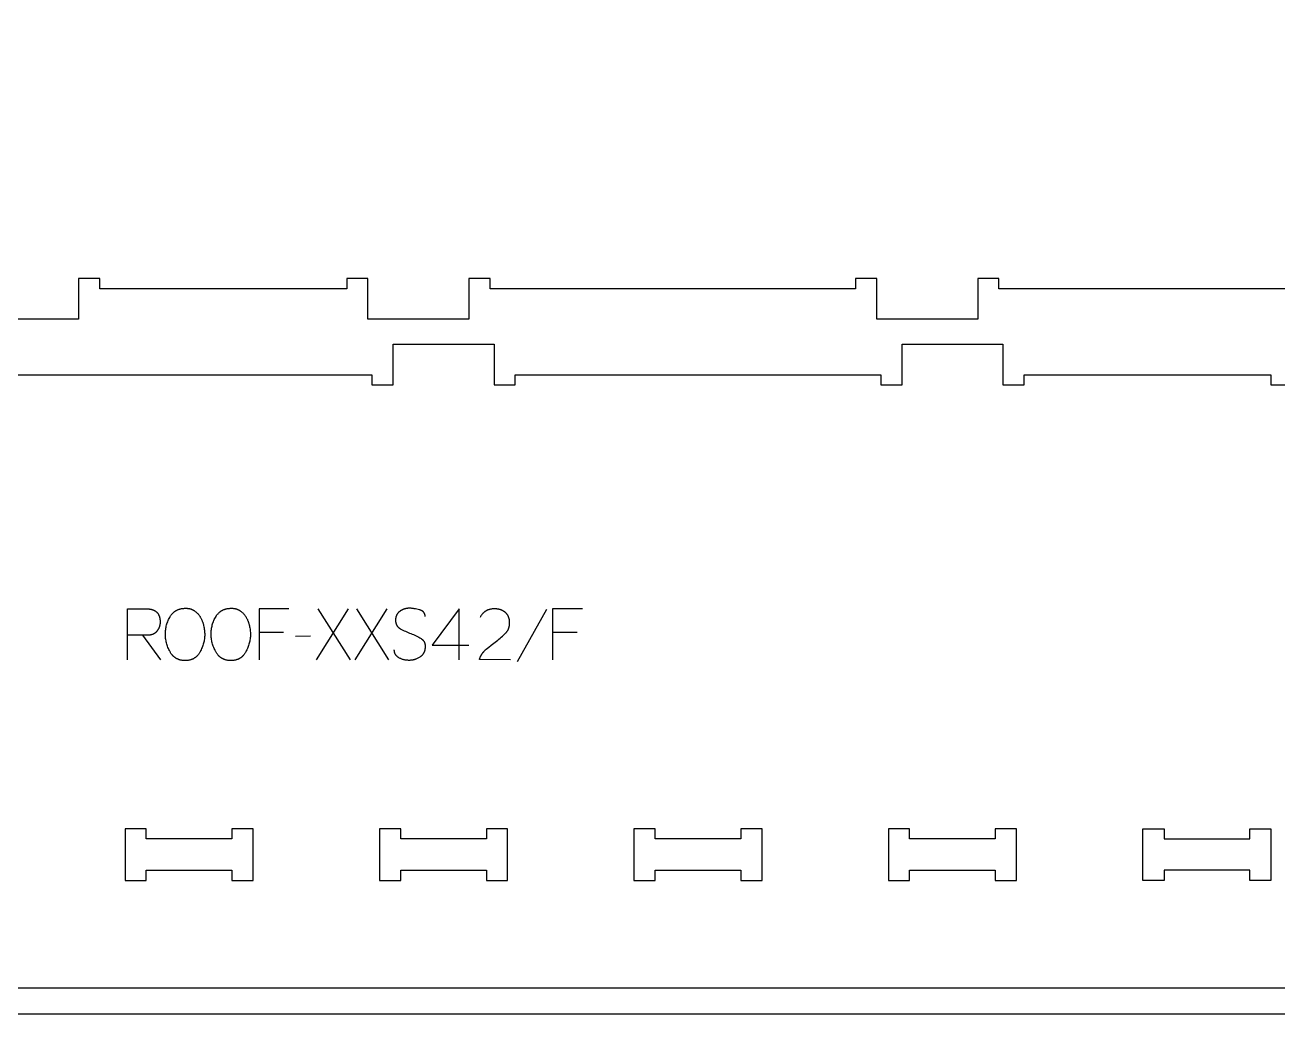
# Model space of a CAD drawing. Extents: x -20252 to -17068, y -84343 to -75479.
# Drawn here: x -19437 to -18698, y -78723 to -78140 of the extents above; entities that cross this region are included whole.
import ezdxf

# ---------------------------------------------------------------- set-up
doc = ezdxf.new("R2010")
doc.units = 0
for name, color, linetype in [('0_SHEET_SPRUCEPLY_2440X122', 1, 'CONTINUOUS'), ('1_ANYTOOL_1MMDEEP_LABELS_S', 2, 'CONTINUOUS'), ('3_ANYTOOL_CUTTHROUGH_INSID', 4, 'CONTINUOUS'), ('4_ANYTOOL_CUTTHROUGH_OUTSI', 5, 'CONTINUOUS')]:
    doc.layers.add(name, color=color, linetype=linetype)

msp = doc.modelspace()

# ---------------------------------------------------------------- linework, layer by layer
at = {"layer": '0_SHEET_SPRUCEPLY_2440X122'}
msp.add_lwpolyline([(-19879.92, -77502.96), (-19879.92, -78722.96), (-17439.92, -78722.96), (-17439.92, -77502.96)], close=True, dxfattribs=at)
at = {"layer": '1_ANYTOOL_1MMDEEP_LABELS_S'}
for points in [[(-19376.26, -78514.29), (-19376.26, -78484.29), (-19364.9, -78484.29), (-19364.41, -78484.29), (-19363.93, -78484.32), (-19363.7, -78484.33), (-19363.48, -78484.35), (-19363.25, -78484.38), (-19363.03, -78484.41), (-19362.82, -78484.44), (-19362.6, -78484.48), (-19362.4, -78484.52), (-19362.19, -78484.56), (-19361.99, -78484.61), (-19361.79, -78484.66), (-19361.6, -78484.72), (-19361.41, -78484.78), (-19361.23, -78484.84), (-19361.05, -78484.91), (-19360.87, -78484.98), (-19360.7, -78485.05), (-19360.53, -78485.13), (-19360.36, -78485.21), (-19360.2, -78485.3), (-19360.04, -78485.39), (-19359.89, -78485.48), (-19359.74, -78485.58), (-19359.59, -78485.68), (-19359.45, -78485.79), (-19359.31, -78485.9), (-19359.18, -78486.01), (-19359.05, -78486.13), (-19358.92, -78486.25), (-19358.8, -78486.37), (-19358.68, -78486.5), (-19358.57, -78486.63), (-19358.45, -78486.77), (-19358.35, -78486.91), (-19358.24, -78487.05), (-19358.14, -78487.2), (-19358.05, -78487.35), (-19357.96, -78487.5), (-19357.87, -78487.66), (-19357.79, -78487.83), (-19357.71, -78487.99), (-19357.63, -78488.16), (-19357.56, -78488.34), (-19357.49, -78488.52), (-19357.43, -78488.7), (-19357.37, -78488.88), (-19357.31, -78489.07), (-19357.26, -78489.27), (-19357.21, -78489.46), (-19357.16, -78489.66), (-19357.12, -78489.87), (-19357.09, -78490.08), (-19357.05, -78490.29), (-19357.02, -78490.51), (-19357, -78490.73), (-19356.98, -78490.95), (-19356.96, -78491.18), (-19356.94, -78491.65), (-19356.93, -78492.13), (-19356.93, -78492.31), (-19356.94, -78492.48), (-19356.94, -78492.66), (-19356.96, -78492.83), (-19356.97, -78493), (-19356.99, -78493.17), (-19357.01, -78493.34), (-19357.04, -78493.51), (-19357.07, -78493.68), (-19357.1, -78493.85), (-19357.14, -78494.02), (-19357.18, -78494.18), (-19357.22, -78494.35), (-19357.27, -78494.51), (-19357.32, -78494.68), (-19357.37, -78494.84), (-19357.43, -78495), (-19357.49, -78495.16), (-19357.56, -78495.32), (-19357.62, -78495.48), (-19357.69, -78495.64), (-19357.77, -78495.8), (-19357.85, -78495.95), (-19357.93, -78496.11), (-19358.01, -78496.26), (-19358.1, -78496.41), (-19358.19, -78496.57), (-19358.29, -78496.72), (-19358.39, -78496.87), (-19358.49, -78497.02), (-19358.6, -78497.17), (-19358.71, -78497.31), (-19358.82, -78497.46), (-19358.93, -78497.6), (-19359.05, -78497.74), (-19359.17, -78497.87), (-19359.29, -78498), (-19359.42, -78498.12), (-19359.54, -78498.24), (-19359.67, -78498.35), (-19359.8, -78498.46), (-19359.94, -78498.57), (-19360.07, -78498.67), (-19360.21, -78498.76), (-19360.35, -78498.85), (-19360.5, -78498.94), (-19360.64, -78499.03), (-19360.79, -78499.1), (-19360.94, -78499.18), (-19361.09, -78499.25), (-19361.25, -78499.31), (-19361.41, -78499.37), (-19361.57, -78499.43), (-19361.73, -78499.48), (-19361.89, -78499.53), (-19362.06, -78499.57), (-19362.23, -78499.61), (-19362.4, -78499.65), (-19362.58, -78499.68), (-19362.75, -78499.7), (-19362.93, -78499.72), (-19363.12, -78499.74), (-19363.3, -78499.75), (-19365.22, -78499.82), (-19367.26, -78499.84), (-19376.21, -78499.84)], [(-19280.99, -78484.29), (-19298.64, -78484.29), (-19298.64, -78514.29)], [(-19246.01, -78484.29), (-19264.91, -78514.29)], [(-19244.77, -78514.29), (-19263.71, -78484.29)], [(-19223.3, -78484.29), (-19242.2, -78514.29)], [(-19222.06, -78514.29), (-19241, -78484.29)], [(-19200.67, -78488.87), (-19200.67, -78488.68), (-19200.68, -78488.59), (-19200.68, -78488.5), (-19200.69, -78488.41), (-19200.7, -78488.32), (-19200.71, -78488.23), (-19200.72, -78488.14), (-19200.74, -78488.06), (-19200.75, -78487.97), (-19200.77, -78487.89), (-19200.79, -78487.8), (-19200.81, -78487.72), (-19200.83, -78487.64), (-19200.85, -78487.56), (-19200.88, -78487.48), (-19200.9, -78487.4), (-19200.93, -78487.33), (-19200.96, -78487.25), (-19200.99, -78487.17), (-19201.02, -78487.1), (-19201.06, -78487.03), (-19201.09, -78486.96), (-19201.13, -78486.88), (-19201.17, -78486.81), (-19201.21, -78486.75), (-19201.25, -78486.68), (-19201.3, -78486.61), (-19201.34, -78486.55), (-19201.39, -78486.48), (-19201.44, -78486.42), (-19201.49, -78486.35), (-19201.54, -78486.29), (-19201.6, -78486.23), (-19201.65, -78486.17), (-19201.71, -78486.11), (-19201.77, -78486.06), (-19201.83, -78486), (-19201.89, -78485.94), (-19201.95, -78485.89), (-19202.02, -78485.83), (-19202.08, -78485.78), (-19202.15, -78485.73), (-19202.22, -78485.68), (-19202.29, -78485.63), (-19202.37, -78485.58), (-19202.44, -78485.54), (-19202.52, -78485.49), (-19202.59, -78485.44), (-19202.67, -78485.4), (-19202.75, -78485.36), (-19202.84, -78485.31), (-19203.01, -78485.23), (-19203.18, -78485.15), (-19203.36, -78485.08), (-19203.55, -78485.01), (-19203.75, -78484.95), (-19203.95, -78484.89), (-19204.76, -78484.66), (-19205.56, -78484.47), (-19206.35, -78484.31), (-19207.12, -78484.18), (-19207.5, -78484.12), (-19207.87, -78484.08), (-19208.25, -78484.04), (-19208.61, -78484), (-19208.98, -78483.98), (-19209.34, -78483.96), (-19209.7, -78483.95), (-19210.06, -78483.94), (-19210.25, -78483.94), (-19210.45, -78483.95), (-19210.64, -78483.96), (-19210.83, -78483.97), (-19211.02, -78483.99), (-19211.21, -78484.01), (-19211.4, -78484.03), (-19211.58, -78484.06), (-19211.77, -78484.09), (-19211.95, -78484.12), (-19212.13, -78484.16), (-19212.31, -78484.2), (-19212.49, -78484.24), (-19212.67, -78484.29), (-19212.85, -78484.34), (-19213.02, -78484.4), (-19213.2, -78484.46), (-19213.37, -78484.52), (-19213.55, -78484.59), (-19213.72, -78484.65), (-19213.89, -78484.73), (-19214.06, -78484.8), (-19214.22, -78484.88), (-19214.39, -78484.97), (-19214.55, -78485.05), (-19214.72, -78485.15), (-19214.88, -78485.24), (-19215.04, -78485.34), (-19215.2, -78485.44), (-19215.36, -78485.54), (-19215.52, -78485.65), (-19215.67, -78485.76), (-19215.82, -78485.88), (-19215.97, -78486), (-19216.12, -78486.12), (-19216.25, -78486.24), (-19216.39, -78486.37), (-19216.52, -78486.5), (-19216.64, -78486.64), (-19216.76, -78486.77), (-19216.87, -78486.91), (-19216.98, -78487.06), (-19217.09, -78487.2), (-19217.19, -78487.35), (-19217.28, -78487.5), (-19217.37, -78487.66), (-19217.46, -78487.82), (-19217.54, -78487.98), (-19217.61, -78488.14), (-19217.68, -78488.31), (-19217.75, -78488.48), (-19217.81, -78488.65), (-19217.86, -78488.83), (-19217.91, -78489.01), (-19217.96, -78489.19), (-19218, -78489.38), (-19218.04, -78489.57), (-19218.07, -78489.76), (-19218.1, -78489.95), (-19218.12, -78490.15), (-19218.14, -78490.35), (-19218.15, -78490.55), (-19218.15, -78490.76), (-19218.16, -78490.97), (-19218.15, -78491.19), (-19218.15, -78491.4), (-19218.13, -78491.61), (-19218.11, -78491.81), (-19218.09, -78492.01), (-19218.06, -78492.21), (-19218.02, -78492.4), (-19217.98, -78492.59), (-19217.93, -78492.78), (-19217.88, -78492.96), (-19217.82, -78493.14), (-19217.76, -78493.31), (-19217.73, -78493.4), (-19217.69, -78493.48), (-19217.65, -78493.57), (-19217.62, -78493.65), (-19217.58, -78493.73), (-19217.54, -78493.81), (-19217.49, -78493.89), (-19217.45, -78493.97), (-19217.41, -78494.05), (-19217.36, -78494.13), (-19217.31, -78494.2), (-19217.26, -78494.28), (-19217.21, -78494.36), (-19217.16, -78494.43), (-19217.11, -78494.5), (-19217.05, -78494.57), (-19217, -78494.65), (-19216.94, -78494.72), (-19216.88, -78494.79), (-19216.82, -78494.85), (-19216.76, -78494.92), (-19216.7, -78494.99), (-19216.63, -78495.05), (-19216.57, -78495.12), (-19216.43, -78495.24), (-19216.29, -78495.37), (-19216.14, -78495.49), (-19215.99, -78495.6), (-19215.83, -78495.71), (-19215.67, -78495.82), (-19215.5, -78495.93), (-19215.33, -78496.03), (-19214.61, -78496.42), (-19213.88, -78496.8), (-19213.13, -78497.17), (-19212.37, -78497.52), (-19211.59, -78497.87), (-19210.8, -78498.2), (-19209.98, -78498.52), (-19209.16, -78498.84), (-19208.33, -78499.15), (-19207.53, -78499.48), (-19206.74, -78499.82), (-19205.97, -78500.18), (-19205.23, -78500.56), (-19204.5, -78500.95), (-19203.8, -78501.35), (-19203.11, -78501.77), (-19202.95, -78501.88), (-19202.79, -78501.99), (-19202.63, -78502.11), (-19202.56, -78502.17), (-19202.49, -78502.23), (-19202.41, -78502.29), (-19202.34, -78502.36), (-19202.27, -78502.42), (-19202.21, -78502.49), (-19202.14, -78502.55), (-19202.08, -78502.62), (-19202.01, -78502.69), (-19201.95, -78502.75), (-19201.89, -78502.82), (-19201.83, -78502.9), (-19201.78, -78502.97), (-19201.72, -78503.04), (-19201.67, -78503.11), (-19201.61, -78503.19), (-19201.56, -78503.26), (-19201.51, -78503.34), (-19201.46, -78503.42), (-19201.42, -78503.5), (-19201.37, -78503.58), (-19201.33, -78503.66), (-19201.28, -78503.74), (-19201.24, -78503.82), (-19201.2, -78503.9), (-19201.16, -78503.99), (-19201.13, -78504.08), (-19201.09, -78504.16), (-19201.06, -78504.25), (-19201.03, -78504.34), (-19201, -78504.43), (-19200.97, -78504.52), (-19200.94, -78504.61), (-19200.91, -78504.7), (-19200.86, -78504.89), (-19200.82, -78505.08), (-19200.78, -78505.28), (-19200.75, -78505.48), (-19200.73, -78505.68), (-19200.71, -78505.89), (-19200.69, -78506.1), (-19200.69, -78506.31), (-19200.68, -78506.53), (-19200.69, -78506.76), (-19200.7, -78506.98), (-19200.71, -78507.21), (-19200.74, -78507.45), (-19200.76, -78507.67), (-19200.79, -78507.9), (-19200.83, -78508.12), (-19200.87, -78508.33), (-19200.92, -78508.55), (-19200.97, -78508.75), (-19201.02, -78508.96), (-19201.09, -78509.16), (-19201.15, -78509.36), (-19201.22, -78509.55), (-19201.3, -78509.74), (-19201.38, -78509.93), (-19201.47, -78510.11), (-19201.56, -78510.29), (-19201.66, -78510.47), (-19201.76, -78510.64), (-19201.87, -78510.81), (-19201.98, -78510.97), (-19202.09, -78511.13), (-19202.22, -78511.29), (-19202.34, -78511.44), (-19202.47, -78511.59), (-19202.61, -78511.73), (-19202.75, -78511.88), (-19202.9, -78512.01), (-19203.05, -78512.15), (-19203.21, -78512.28), (-19203.37, -78512.41), (-19203.54, -78512.53), (-19203.71, -78512.65), (-19203.89, -78512.76), (-19204.25, -78512.99), (-19204.61, -78513.19), (-19204.98, -78513.39), (-19205.35, -78513.56), (-19205.72, -78513.73), (-19206.1, -78513.88), (-19206.29, -78513.95), (-19206.48, -78514.02), (-19206.68, -78514.08), (-19206.87, -78514.14), (-19207.06, -78514.2), (-19207.26, -78514.25), (-19207.45, -78514.3), (-19207.65, -78514.35), (-19207.85, -78514.39), (-19208.05, -78514.43), (-19208.25, -78514.46), (-19208.45, -78514.5), (-19208.65, -78514.52), (-19208.85, -78514.55), (-19209.26, -78514.59), (-19209.67, -78514.62), (-19210.08, -78514.63), (-19210.49, -78514.63), (-19210.9, -78514.61), (-19211.3, -78514.59), (-19211.7, -78514.55), (-19212.1, -78514.5), (-19212.49, -78514.43), (-19212.87, -78514.35), (-19213.26, -78514.26), (-19213.63, -78514.16), (-19214, -78514.05), (-19214.37, -78513.92), (-19214.74, -78513.78), (-19215.09, -78513.62), (-19215.45, -78513.46), (-19215.8, -78513.28), (-19216.14, -78513.09), (-19216.31, -78512.99), (-19216.47, -78512.88), (-19216.63, -78512.78), (-19216.79, -78512.67), (-19216.93, -78512.55), (-19217.07, -78512.44), (-19217.21, -78512.32), (-19217.34, -78512.2), (-19217.47, -78512.08), (-19217.59, -78511.95), (-19217.7, -78511.82), (-19217.81, -78511.69), (-19217.87, -78511.62), (-19217.92, -78511.55), (-19217.97, -78511.48), (-19218.02, -78511.41), (-19218.07, -78511.34), (-19218.11, -78511.27), (-19218.16, -78511.2), (-19218.2, -78511.13), (-19218.24, -78511.05), (-19218.28, -78510.98), (-19218.32, -78510.9), (-19218.36, -78510.83), (-19218.4, -78510.75), (-19218.43, -78510.67), (-19218.47, -78510.6), (-19218.5, -78510.52), (-19218.53, -78510.44), (-19218.56, -78510.36), (-19218.59, -78510.28), (-19218.62, -78510.2), (-19218.67, -78510.03), (-19218.71, -78509.86), (-19218.75, -78509.69), (-19218.79, -78509.52), (-19218.82, -78509.34), (-19218.84, -78509.16), (-19218.86, -78508.98), (-19218.87, -78508.79), (-19218.88, -78508.61), (-19218.89, -78508.41)], [(-19180.66, -78514.29), (-19180.61, -78484.24), (-19196.64, -78505.63)], [(-19150.44, -78514.24), (-19168.74, -78514.2), (-19168.6, -78513.74), (-19168.52, -78513.52), (-19168.44, -78513.3), (-19168.35, -78513.08), (-19168.26, -78512.86), (-19168.17, -78512.65), (-19168.07, -78512.43), (-19167.97, -78512.22), (-19167.87, -78512.02), (-19167.76, -78511.81), (-19167.65, -78511.61), (-19167.54, -78511.41), (-19167.42, -78511.21), (-19167.3, -78511.01), (-19167.17, -78510.82), (-19167.04, -78510.63), (-19166.91, -78510.44), (-19166.78, -78510.25), (-19166.64, -78510.07), (-19166.5, -78509.89), (-19166.35, -78509.71), (-19166.2, -78509.53), (-19166.05, -78509.36), (-19165.89, -78509.19), (-19165.73, -78509.02), (-19165.57, -78508.85), (-19165.4, -78508.69), (-19165.23, -78508.52), (-19165.05, -78508.36), (-19164.69, -78508.05), (-19163.22, -78506.83), (-19161.72, -78505.64), (-19160.22, -78504.49), (-19158.69, -78503.36), (-19157.94, -78502.8), (-19157.2, -78502.23), (-19156.49, -78501.65), (-19155.81, -78501.06), (-19155.14, -78500.47), (-19154.49, -78499.87), (-19153.87, -78499.26), (-19153.27, -78498.64), (-19153.13, -78498.49), (-19152.99, -78498.33), (-19152.85, -78498.17), (-19152.72, -78498), (-19152.59, -78497.84), (-19152.47, -78497.67), (-19152.35, -78497.5), (-19152.24, -78497.33), (-19152.13, -78497.15), (-19152.03, -78496.98), (-19151.93, -78496.8), (-19151.84, -78496.62), (-19151.75, -78496.43), (-19151.66, -78496.25), (-19151.58, -78496.06), (-19151.5, -78495.87), (-19151.43, -78495.68), (-19151.37, -78495.48), (-19151.3, -78495.28), (-19151.25, -78495.08), (-19151.19, -78494.88), (-19151.14, -78494.68), (-19151.1, -78494.47), (-19151.06, -78494.26), (-19151.03, -78494.05), (-19151, -78493.84), (-19150.97, -78493.62), (-19150.95, -78493.41), (-19150.93, -78493.19), (-19150.92, -78492.97), (-19150.92, -78492.74), (-19150.91, -78492.51), (-19150.92, -78492.26), (-19150.92, -78492.02), (-19150.94, -78491.78), (-19150.95, -78491.54), (-19150.98, -78491.3), (-19151, -78491.07), (-19151.04, -78490.84), (-19151.07, -78490.62), (-19151.11, -78490.4), (-19151.16, -78490.19), (-19151.21, -78489.97), (-19151.27, -78489.76), (-19151.33, -78489.56), (-19151.4, -78489.36), (-19151.47, -78489.16), (-19151.55, -78488.97), (-19151.63, -78488.78), (-19151.71, -78488.59), (-19151.81, -78488.41), (-19151.9, -78488.23), (-19152, -78488.06), (-19152.11, -78487.89), (-19152.22, -78487.72), (-19152.34, -78487.56), (-19152.46, -78487.4), (-19152.58, -78487.24), (-19152.71, -78487.09), (-19152.85, -78486.94), (-19152.99, -78486.8), (-19153.14, -78486.66), (-19153.29, -78486.52), (-19153.44, -78486.39), (-19153.6, -78486.26), (-19153.76, -78486.13), (-19153.93, -78486.01), (-19154.1, -78485.89), (-19154.27, -78485.78), (-19154.44, -78485.67), (-19154.61, -78485.57), (-19154.79, -78485.47), (-19154.97, -78485.37), (-19155.15, -78485.28), (-19155.34, -78485.19), (-19155.53, -78485.11), (-19155.72, -78485.03), (-19155.91, -78484.95), (-19156.11, -78484.88), (-19156.3, -78484.81), (-19156.5, -78484.75), (-19156.71, -78484.69), (-19156.91, -78484.63), (-19157.12, -78484.58), (-19157.33, -78484.53), (-19157.55, -78484.49), (-19157.76, -78484.45), (-19157.98, -78484.42), (-19158.2, -78484.39), (-19158.43, -78484.36), (-19158.66, -78484.34), (-19158.89, -78484.32), (-19159.12, -78484.3), (-19159.35, -78484.29), (-19159.83, -78484.29), (-19160.19, -78484.29), (-19160.55, -78484.31), (-19160.91, -78484.33), (-19161.25, -78484.37), (-19161.6, -78484.41), (-19161.93, -78484.47), (-19162.26, -78484.53), (-19162.58, -78484.6), (-19162.89, -78484.69), (-19163.05, -78484.74), (-19163.2, -78484.78), (-19163.35, -78484.84), (-19163.5, -78484.89), (-19163.65, -78484.94), (-19163.79, -78485), (-19163.94, -78485.06), (-19164.08, -78485.13), (-19164.22, -78485.19), (-19164.36, -78485.26), (-19164.5, -78485.33), (-19164.64, -78485.41), (-19164.77, -78485.48), (-19164.91, -78485.56), (-19165.04, -78485.64), (-19165.17, -78485.73), (-19165.3, -78485.81), (-19165.42, -78485.9), (-19165.55, -78485.99), (-19165.67, -78486.08), (-19165.8, -78486.18), (-19165.92, -78486.28), (-19166.03, -78486.38), (-19166.15, -78486.48), (-19166.27, -78486.59), (-19166.38, -78486.7), (-19166.49, -78486.81), (-19166.6, -78486.92), (-19166.71, -78487.04), (-19166.82, -78487.15), (-19166.93, -78487.28), (-19167.03, -78487.4), (-19167.23, -78487.65), (-19167.43, -78487.92), (-19167.62, -78488.19), (-19167.8, -78488.47), (-19167.98, -78488.77), (-19168.15, -78489.07), (-19168.31, -78489.39)], [(-19129.23, -78484.76), (-19146.41, -78515.53)], [(-19107.97, -78484.29), (-19125.63, -78484.29), (-19125.63, -78514.29)], [(-19367.26, -78499.84), (-19356.8, -78514.33)], [(-19284.16, -78498.26), (-19298.64, -78498.26)], [(-19268.34, -78500.4), (-19277.13, -78500.49)], [(-19111.14, -78498.26), (-19125.63, -78498.26)], [(-19196.64, -78505.63), (-19174.87, -78505.63)]]:
    msp.add_lwpolyline(points, dxfattribs=at)
for points in [[(-19341.8, -78483.94), (-19341.43, -78483.95), (-19341.06, -78483.97), (-19340.71, -78484), (-19340.36, -78484.04), (-19340.18, -78484.06), (-19340.01, -78484.09), (-19339.84, -78484.12), (-19339.68, -78484.15), (-19339.51, -78484.19), (-19339.35, -78484.23), (-19339.19, -78484.27), (-19339.02, -78484.31), (-19338.87, -78484.36), (-19338.71, -78484.41), (-19338.55, -78484.46), (-19338.4, -78484.52), (-19338.25, -78484.58), (-19338.1, -78484.64), (-19337.95, -78484.71), (-19337.81, -78484.77), (-19337.66, -78484.85), (-19337.52, -78484.92), (-19337.38, -78485), (-19337.24, -78485.08), (-19337.1, -78485.16), (-19336.97, -78485.24), (-19336.83, -78485.33), (-19336.7, -78485.42), (-19336.44, -78485.61), (-19336.19, -78485.8), (-19335.94, -78486), (-19335.7, -78486.21), (-19335.46, -78486.42), (-19335.23, -78486.64), (-19335.01, -78486.87), (-19334.79, -78487.1), (-19334.57, -78487.34), (-19334.37, -78487.58), (-19334.17, -78487.83), (-19333.97, -78488.09), (-19333.78, -78488.35), (-19333.6, -78488.62), (-19333.42, -78488.89), (-19333.25, -78489.17), (-19333.08, -78489.46), (-19332.92, -78489.75), (-19332.77, -78490.04), (-19332.62, -78490.34), (-19332.48, -78490.64), (-19332.34, -78490.94), (-19332.21, -78491.25), (-19332.08, -78491.56), (-19331.96, -78491.88), (-19331.85, -78492.2), (-19331.74, -78492.52), (-19331.63, -78492.84), (-19331.54, -78493.17), (-19331.45, -78493.51), (-19331.36, -78493.84), (-19331.28, -78494.19), (-19331.13, -78494.87), (-19331.01, -78495.54), (-19330.9, -78496.21), (-19330.81, -78496.88), (-19330.74, -78497.53), (-19330.7, -78498.18), (-19330.67, -78498.82), (-19330.66, -78499.46), (-19330.67, -78500.09), (-19330.7, -78500.73), (-19330.75, -78501.37), (-19330.83, -78502.01), (-19330.93, -78502.64), (-19331.05, -78503.28), (-19331.19, -78503.92), (-19331.35, -78504.56), (-19331.53, -78505.19), (-19331.74, -78505.83), (-19331.96, -78506.47), (-19332.21, -78507.11), (-19332.48, -78507.74), (-19332.77, -78508.38), (-19333.09, -78509.02), (-19333.42, -78509.66), (-19333.6, -78509.97), (-19333.78, -78510.27), (-19333.97, -78510.57), (-19334.16, -78510.85), (-19334.36, -78511.13), (-19334.57, -78511.39), (-19334.78, -78511.64), (-19335, -78511.89), (-19335.12, -78512.01), (-19335.23, -78512.12), (-19335.34, -78512.24), (-19335.46, -78512.35), (-19335.58, -78512.46), (-19335.7, -78512.56), (-19335.82, -78512.66), (-19335.94, -78512.77), (-19336.07, -78512.86), (-19336.19, -78512.96), (-19336.32, -78513.05), (-19336.45, -78513.14), (-19336.58, -78513.23), (-19336.71, -78513.32), (-19336.85, -78513.4), (-19336.98, -78513.48), (-19337.12, -78513.56), (-19337.26, -78513.64), (-19337.4, -78513.71), (-19337.54, -78513.78), (-19337.68, -78513.85), (-19337.83, -78513.92), (-19337.98, -78513.98), (-19338.12, -78514.04), (-19338.27, -78514.1), (-19338.42, -78514.15), (-19338.58, -78514.21), (-19338.73, -78514.26), (-19339.04, -78514.35), (-19339.36, -78514.44), (-19339.69, -78514.51), (-19340.02, -78514.58), (-19340.36, -78514.63), (-19340.7, -78514.68), (-19341.05, -78514.71), (-19341.41, -78514.74), (-19341.77, -78514.75), (-19342.14, -78514.76), (-19342.53, -78514.75), (-19342.9, -78514.74), (-19343.27, -78514.71), (-19343.63, -78514.68), (-19343.99, -78514.63), (-19344.34, -78514.58), (-19344.68, -78514.51), (-19345.02, -78514.43), (-19345.34, -78514.35), (-19345.67, -78514.25), (-19345.83, -78514.2), (-19345.98, -78514.14), (-19346.14, -78514.09), (-19346.29, -78514.03), (-19346.44, -78513.97), (-19346.59, -78513.9), (-19346.74, -78513.83), (-19346.89, -78513.76), (-19347.04, -78513.69), (-19347.18, -78513.62), (-19347.32, -78513.54), (-19347.46, -78513.46), (-19347.6, -78513.38), (-19347.74, -78513.29), (-19347.87, -78513.21), (-19348.01, -78513.12), (-19348.14, -78513.02), (-19348.27, -78512.93), (-19348.4, -78512.83), (-19348.53, -78512.73), (-19348.65, -78512.63), (-19348.78, -78512.52), (-19348.9, -78512.42), (-19349.02, -78512.31), (-19349.14, -78512.19), (-19349.25, -78512.08), (-19349.37, -78511.96), (-19349.48, -78511.84), (-19349.6, -78511.72), (-19349.71, -78511.59), (-19349.92, -78511.33), (-19350.13, -78511.07), (-19350.33, -78510.79), (-19350.53, -78510.5), (-19350.72, -78510.2), (-19350.9, -78509.89), (-19351.08, -78509.57), (-19351.41, -78508.92), (-19351.73, -78508.27), (-19352.02, -78507.63), (-19352.29, -78506.98), (-19352.54, -78506.33), (-19352.76, -78505.68), (-19352.97, -78505.03), (-19353.15, -78504.38), (-19353.31, -78503.72), (-19353.45, -78503.07), (-19353.57, -78502.42), (-19353.67, -78501.77), (-19353.75, -78501.12), (-19353.8, -78500.46), (-19353.83, -78499.81), (-19353.84, -78499.16), (-19353.83, -78498.46), (-19353.8, -78497.78), (-19353.74, -78497.09), (-19353.66, -78496.42), (-19353.56, -78495.75), (-19353.44, -78495.08), (-19353.29, -78494.43), (-19353.12, -78493.77), (-19352.93, -78493.13), (-19352.71, -78492.49), (-19352.48, -78491.85), (-19352.22, -78491.22), (-19351.93, -78490.6), (-19351.63, -78489.98), (-19351.3, -78489.37), (-19350.95, -78488.76), (-19350.77, -78488.47), (-19350.58, -78488.18), (-19350.38, -78487.9), (-19350.17, -78487.63), (-19349.96, -78487.38), (-19349.75, -78487.13), (-19349.52, -78486.89), (-19349.29, -78486.66), (-19349.18, -78486.54), (-19349.06, -78486.43), (-19348.94, -78486.33), (-19348.81, -78486.22), (-19348.69, -78486.12), (-19348.56, -78486.02), (-19348.44, -78485.92), (-19348.31, -78485.83), (-19348.18, -78485.73), (-19348.04, -78485.64), (-19347.91, -78485.55), (-19347.77, -78485.47), (-19347.64, -78485.39), (-19347.5, -78485.3), (-19347.36, -78485.22), (-19347.22, -78485.15), (-19347.07, -78485.07), (-19346.93, -78485), (-19346.63, -78484.87), (-19346.33, -78484.74), (-19346.02, -78484.62), (-19345.7, -78484.51), (-19345.38, -78484.41), (-19345.05, -78484.32), (-19344.72, -78484.24), (-19344.38, -78484.17), (-19344.03, -78484.11), (-19343.67, -78484.06), (-19343.31, -78484.02), (-19342.94, -78483.99), (-19342.57, -78483.96), (-19342.19, -78483.95)], [(-19314.84, -78483.94), (-19314.47, -78483.95), (-19314.11, -78483.97), (-19313.75, -78484), (-19313.4, -78484.04), (-19313.23, -78484.06), (-19313.06, -78484.09), (-19312.89, -78484.12), (-19312.72, -78484.15), (-19312.55, -78484.19), (-19312.39, -78484.23), (-19312.23, -78484.27), (-19312.07, -78484.31), (-19311.91, -78484.36), (-19311.75, -78484.41), (-19311.6, -78484.46), (-19311.44, -78484.52), (-19311.29, -78484.58), (-19311.14, -78484.64), (-19311, -78484.71), (-19310.85, -78484.77), (-19310.7, -78484.85), (-19310.56, -78484.92), (-19310.42, -78485), (-19310.28, -78485.08), (-19310.14, -78485.16), (-19310.01, -78485.24), (-19309.87, -78485.33), (-19309.74, -78485.42), (-19309.48, -78485.61), (-19309.23, -78485.8), (-19308.98, -78486), (-19308.74, -78486.21), (-19308.5, -78486.42), (-19308.27, -78486.64), (-19308.05, -78486.87), (-19307.83, -78487.1), (-19307.62, -78487.34), (-19307.41, -78487.58), (-19307.21, -78487.83), (-19307.01, -78488.09), (-19306.83, -78488.35), (-19306.64, -78488.62), (-19306.46, -78488.89), (-19306.29, -78489.17), (-19306.13, -78489.46), (-19305.97, -78489.75), (-19305.81, -78490.04), (-19305.66, -78490.34), (-19305.52, -78490.64), (-19305.38, -78490.94), (-19305.25, -78491.25), (-19305.12, -78491.56), (-19305, -78491.88), (-19304.89, -78492.2), (-19304.78, -78492.52), (-19304.68, -78492.84), (-19304.58, -78493.17), (-19304.49, -78493.51), (-19304.4, -78493.84), (-19304.32, -78494.19), (-19304.18, -78494.87), (-19304.05, -78495.54), (-19303.94, -78496.21), (-19303.86, -78496.88), (-19303.79, -78497.53), (-19303.74, -78498.18), (-19303.71, -78498.82), (-19303.7, -78499.46), (-19303.71, -78500.09), (-19303.74, -78500.73), (-19303.8, -78501.37), (-19303.87, -78502.01), (-19303.97, -78502.64), (-19304.09, -78503.28), (-19304.23, -78503.92), (-19304.39, -78504.56), (-19304.57, -78505.19), (-19304.78, -78505.83), (-19305.01, -78506.47), (-19305.25, -78507.11), (-19305.52, -78507.74), (-19305.82, -78508.38), (-19306.13, -78509.02), (-19306.46, -78509.66), (-19306.64, -78509.97), (-19306.82, -78510.27), (-19307.01, -78510.57), (-19307.21, -78510.85), (-19307.41, -78511.13), (-19307.61, -78511.39), (-19307.83, -78511.64), (-19308.05, -78511.89), (-19308.16, -78512.01), (-19308.27, -78512.12), (-19308.39, -78512.24), (-19308.5, -78512.35), (-19308.62, -78512.46), (-19308.74, -78512.56), (-19308.86, -78512.66), (-19308.99, -78512.77), (-19309.11, -78512.86), (-19309.24, -78512.96), (-19309.36, -78513.05), (-19309.49, -78513.14), (-19309.62, -78513.23), (-19309.76, -78513.32), (-19309.89, -78513.4), (-19310.03, -78513.48), (-19310.16, -78513.56), (-19310.3, -78513.64), (-19310.44, -78513.71), (-19310.58, -78513.78), (-19310.73, -78513.85), (-19310.87, -78513.92), (-19311.02, -78513.98), (-19311.17, -78514.04), (-19311.32, -78514.1), (-19311.47, -78514.15), (-19311.62, -78514.21), (-19311.77, -78514.26), (-19312.09, -78514.35), (-19312.41, -78514.44), (-19312.73, -78514.51), (-19313.06, -78514.58), (-19313.4, -78514.63), (-19313.75, -78514.68), (-19314.1, -78514.71), (-19314.45, -78514.74), (-19314.82, -78514.75), (-19315.19, -78514.76), (-19315.57, -78514.75), (-19315.94, -78514.74), (-19316.31, -78514.71), (-19316.68, -78514.68), (-19317.03, -78514.63), (-19317.38, -78514.58), (-19317.72, -78514.51), (-19318.06, -78514.43), (-19318.39, -78514.35), (-19318.71, -78514.25), (-19318.87, -78514.2), (-19319.03, -78514.14), (-19319.18, -78514.09), (-19319.34, -78514.03), (-19319.49, -78513.97), (-19319.64, -78513.9), (-19319.79, -78513.83), (-19319.93, -78513.76), (-19320.08, -78513.69), (-19320.22, -78513.62), (-19320.36, -78513.54), (-19320.51, -78513.46), (-19320.64, -78513.38), (-19320.78, -78513.29), (-19320.92, -78513.21), (-19321.05, -78513.12), (-19321.18, -78513.02), (-19321.31, -78512.93), (-19321.44, -78512.83), (-19321.57, -78512.73), (-19321.69, -78512.63), (-19321.82, -78512.52), (-19321.94, -78512.42), (-19322.06, -78512.31), (-19322.18, -78512.19), (-19322.3, -78512.08), (-19322.41, -78511.96), (-19322.53, -78511.84), (-19322.64, -78511.72), (-19322.75, -78511.59), (-19322.97, -78511.33), (-19323.17, -78511.07), (-19323.38, -78510.79), (-19323.57, -78510.5), (-19323.76, -78510.2), (-19323.95, -78509.89), (-19324.12, -78509.57), (-19324.46, -78508.92), (-19324.77, -78508.27), (-19325.06, -78507.63), (-19325.33, -78506.98), (-19325.58, -78506.33), (-19325.81, -78505.68), (-19326.01, -78505.03), (-19326.19, -78504.38), (-19326.36, -78503.72), (-19326.5, -78503.07), (-19326.62, -78502.42), (-19326.71, -78501.77), (-19326.79, -78501.12), (-19326.84, -78500.46), (-19326.87, -78499.81), (-19326.89, -78499.16), (-19326.87, -78498.46), (-19326.84, -78497.78), (-19326.78, -78497.09), (-19326.7, -78496.42), (-19326.6, -78495.75), (-19326.48, -78495.08), (-19326.33, -78494.43), (-19326.16, -78493.77), (-19325.97, -78493.13), (-19325.76, -78492.49), (-19325.52, -78491.85), (-19325.26, -78491.22), (-19324.98, -78490.6), (-19324.67, -78489.98), (-19324.34, -78489.37), (-19323.99, -78488.76), (-19323.81, -78488.47), (-19323.62, -78488.18), (-19323.42, -78487.9), (-19323.22, -78487.63), (-19323.01, -78487.38), (-19322.79, -78487.13), (-19322.57, -78486.89), (-19322.34, -78486.66), (-19322.22, -78486.54), (-19322.1, -78486.43), (-19321.98, -78486.33), (-19321.86, -78486.22), (-19321.73, -78486.12), (-19321.61, -78486.02), (-19321.48, -78485.92), (-19321.35, -78485.83), (-19321.22, -78485.73), (-19321.09, -78485.64), (-19320.95, -78485.55), (-19320.82, -78485.47), (-19320.68, -78485.39), (-19320.54, -78485.3), (-19320.4, -78485.22), (-19320.26, -78485.15), (-19320.12, -78485.07), (-19319.97, -78485), (-19319.67, -78484.87), (-19319.37, -78484.74), (-19319.06, -78484.62), (-19318.75, -78484.51), (-19318.43, -78484.41), (-19318.1, -78484.32), (-19317.76, -78484.24), (-19317.42, -78484.17), (-19317.07, -78484.11), (-19316.72, -78484.06), (-19316.35, -78484.02), (-19315.99, -78483.99), (-19315.61, -78483.96), (-19315.23, -78483.95)]]:
    msp.add_lwpolyline(points, close=True, dxfattribs=at)
at = {"layer": '3_ANYTOOL_CUTTHROUGH_INSID', "color": 4}
for points in [[(-19365.09, -78619.82), (-19365.09, -78613.82), (-19377.59, -78613.82), (-19377.59, -78644.32), (-19365.09, -78644.32), (-19365.09, -78638.32), (-19314.59, -78638.32), (-19314.59, -78644.32), (-19302.09, -78644.32), (-19302.09, -78613.82), (-19314.59, -78613.82), (-19314.59, -78619.82)], [(-19215.09, -78619.82), (-19215.09, -78613.82), (-19227.59, -78613.82), (-19227.59, -78644.32), (-19215.09, -78644.32), (-19215.09, -78638.32), (-19164.59, -78638.32), (-19164.59, -78644.32), (-19152.09, -78644.32), (-19152.09, -78613.82), (-19164.59, -78613.82), (-19164.59, -78619.82)], [(-19014.59, -78638.32), (-19014.59, -78644.32), (-19002.09, -78644.32), (-19002.09, -78613.82), (-19014.59, -78613.82), (-19014.59, -78619.82), (-19065.09, -78619.82), (-19065.09, -78613.82), (-19077.59, -78613.82), (-19077.59, -78644.32), (-19065.09, -78644.32), (-19065.09, -78638.32)], [(-18915.09, -78619.82), (-18915.09, -78613.82), (-18927.59, -78613.82), (-18927.59, -78644.32), (-18915.09, -78644.32), (-18915.09, -78638.32), (-18864.59, -78638.32), (-18864.59, -78644.32), (-18852.09, -78644.32), (-18852.09, -78613.82), (-18864.59, -78613.82), (-18864.59, -78619.82)], [(-18765.09, -78638.32), (-18765.09, -78644.32), (-18777.59, -78644.32), (-18777.59, -78613.82), (-18765.09, -78613.82), (-18765.09, -78619.82), (-18714.59, -78619.82), (-18714.59, -78613.82), (-18702.09, -78613.82), (-18702.09, -78644.32), (-18714.59, -78644.32), (-18714.59, -78638.32)]]:
    msp.add_lwpolyline(points, close=True, dxfattribs=at)
at = {"layer": '4_ANYTOOL_CUTTHROUGH_OUTSI', "color": 5}
for points in [[(-18646.96, -78295.66), (-18862.46, -78295.66), (-18862.46, -78289.66), (-18874.96, -78289.66), (-18874.96, -78289.91), (-18874.96, -78313.66), (-18934.46, -78313.66), (-18934.46, -78289.91), (-18934.46, -78289.66), (-18946.96, -78289.66), (-18946.96, -78295.66), (-19162.46, -78295.66), (-19162.46, -78289.66), (-19174.96, -78289.66), (-19174.96, -78289.91), (-19174.96, -78313.66), (-19234.46, -78313.66), (-19234.46, -78289.91), (-19234.46, -78289.66), (-19246.96, -78289.66), (-19246.96, -78295.66), (-19392.46, -78295.66), (-19392.46, -78289.66), (-19404.96, -78289.66), (-19404.96, -78289.91), (-19404.96, -78313.66), (-19604.46, -78313.66)], [(-19447.59, -78346.32), (-19232.09, -78346.32), (-19232.09, -78352.32), (-19219.59, -78352.32), (-19219.59, -78352.07), (-19219.59, -78328.32), (-19160.09, -78328.32), (-19160.09, -78352.07), (-19160.09, -78352.32), (-19147.59, -78352.32), (-19147.59, -78346.32), (-18932.09, -78346.32), (-18932.09, -78352.32), (-18919.59, -78352.32), (-18919.59, -78352.07), (-18919.59, -78328.32), (-18860.09, -78328.32), (-18860.09, -78352.07), (-18860.09, -78352.32), (-18847.59, -78352.32), (-18847.59, -78346.32), (-18702.09, -78346.32), (-18702.09, -78352.32), (-18689.59, -78352.32)], [(-18558.86, -78707.82), (-19039.84, -78707.82), (-19339.84, -78707.82), (-19789.59, -78707.82)]]:
    msp.add_lwpolyline(points, dxfattribs=at)

doc.saveas('drawing.dxf')
